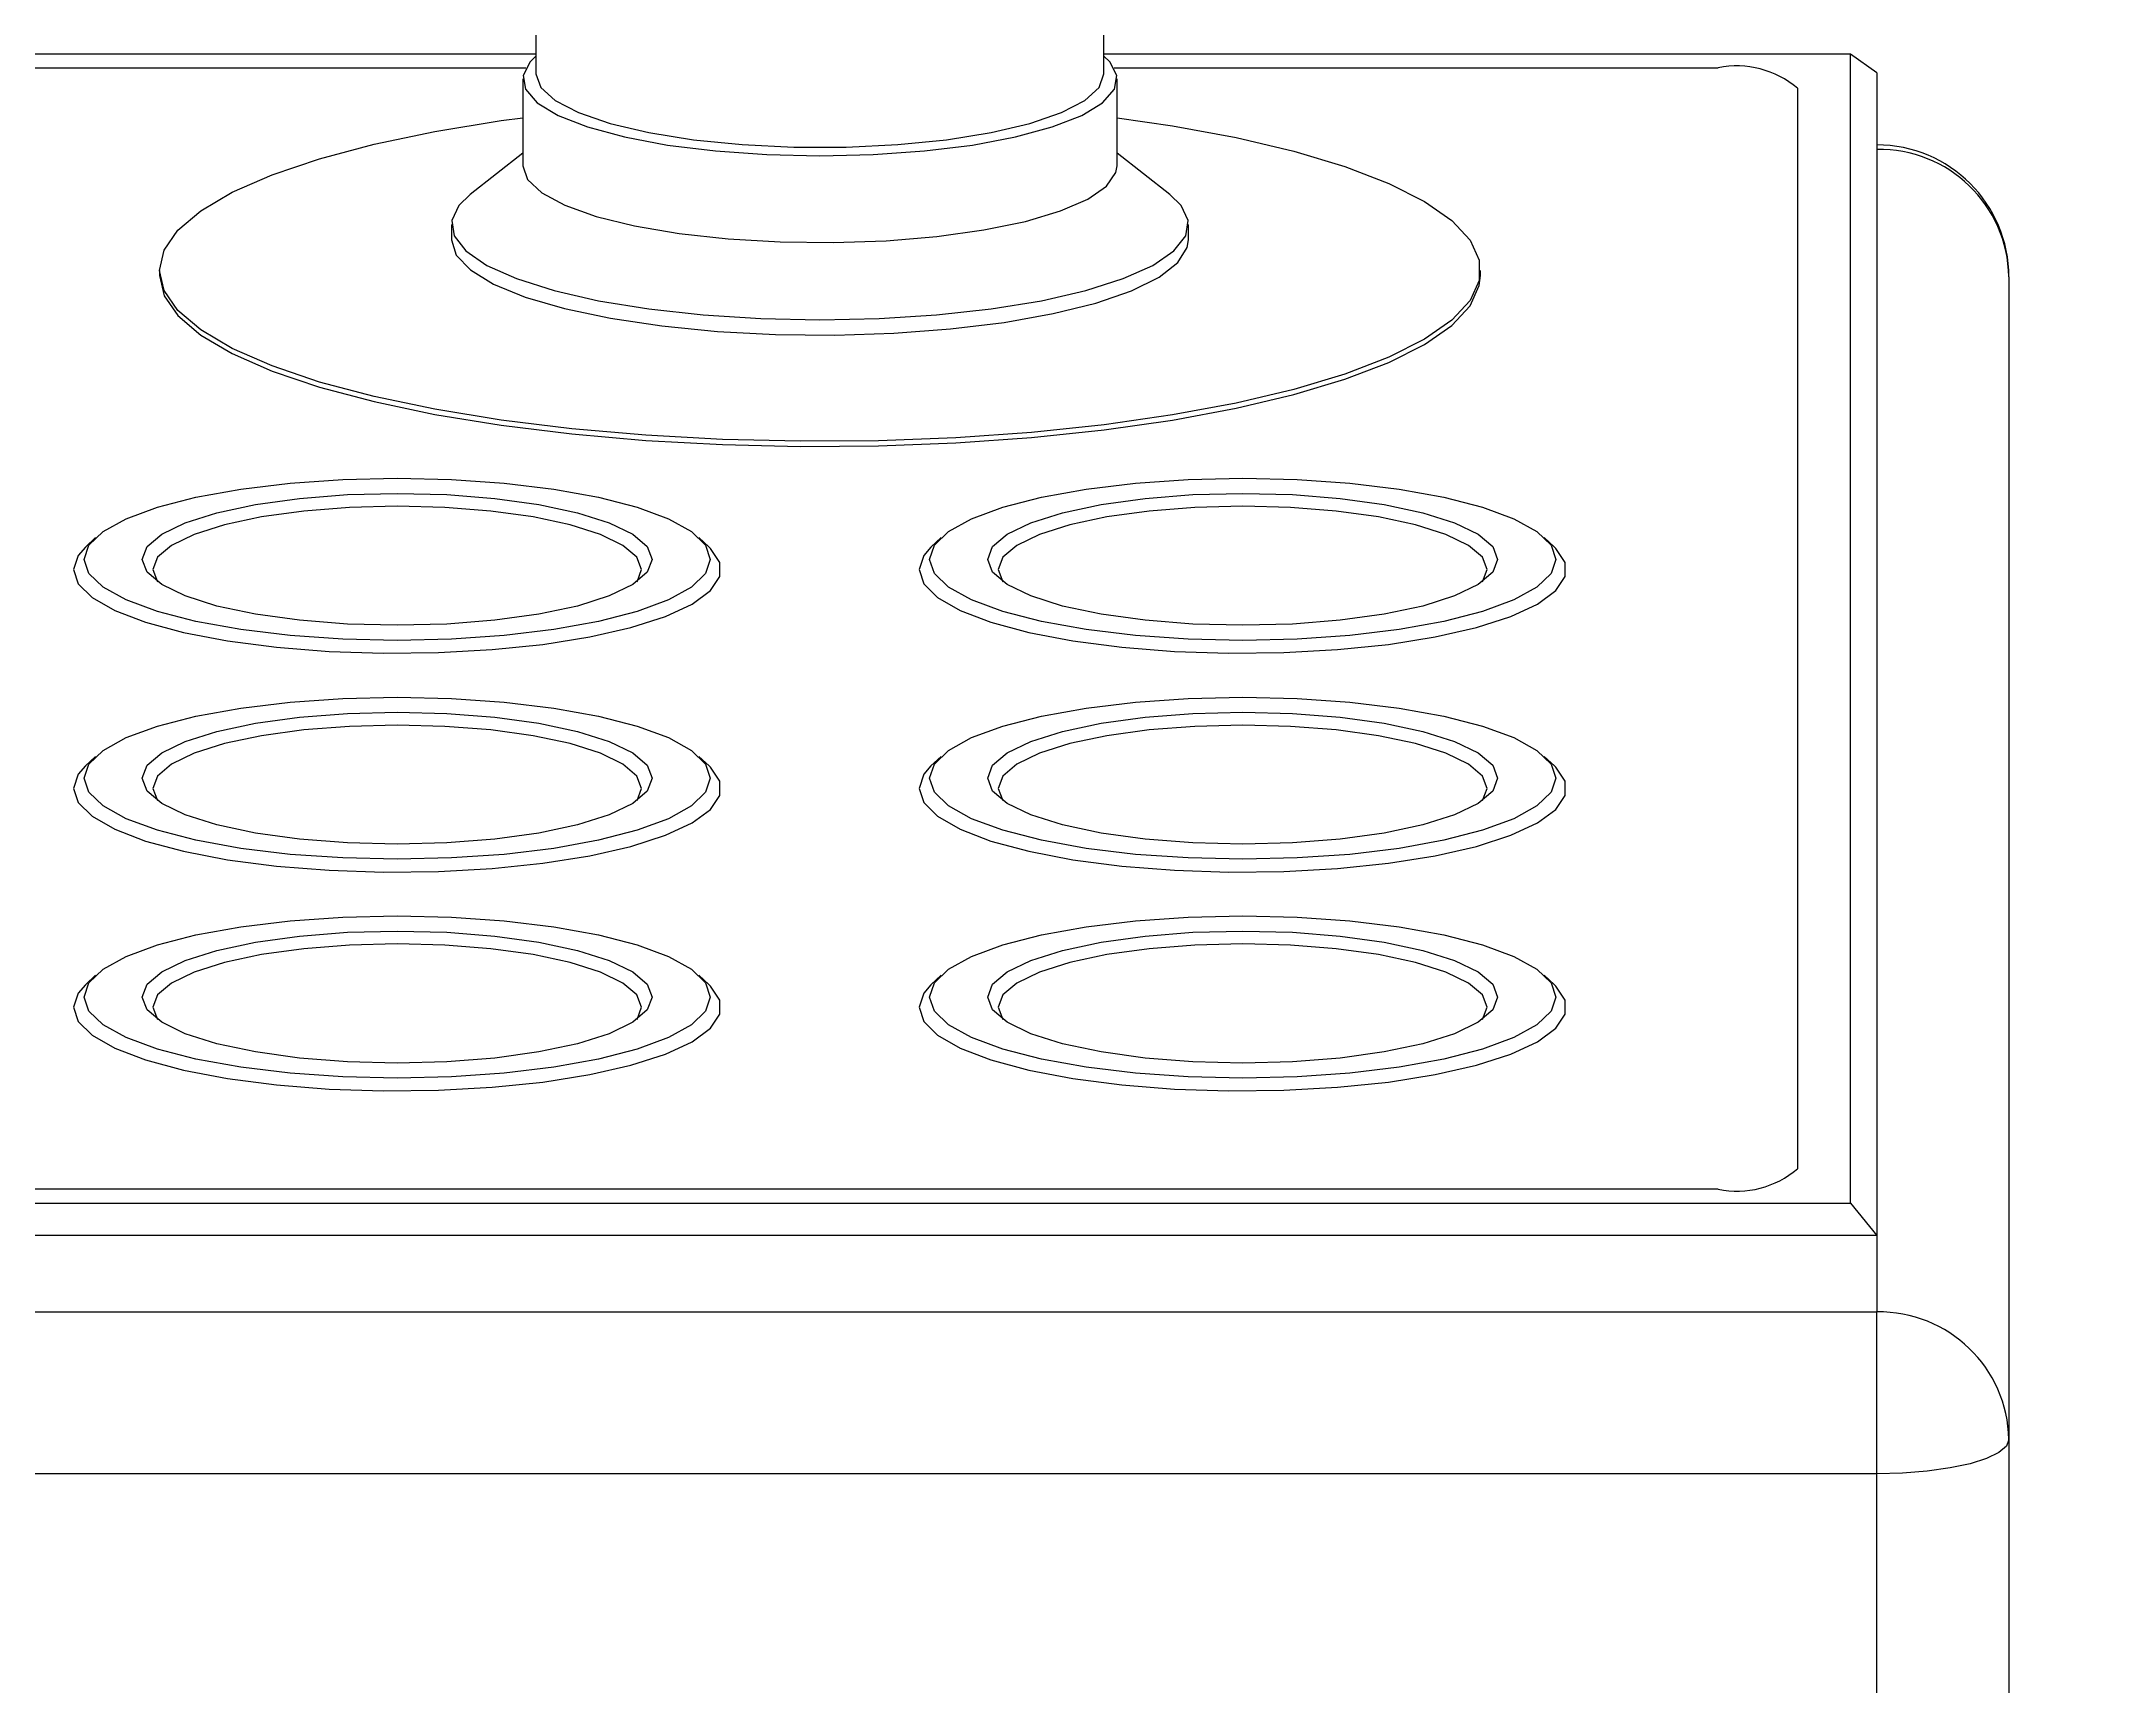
# Model space of a CAD drawing. Header units: inches. Extents: x -955375 to 106222, y -96450 to 64845.
# Drawn here: x 15204 to 15282.5, y 27805.1 to 27867.3 of the extents above; entities that cross this region are included whole.
import ezdxf

# ---------------------------------------------------------------- set-up
doc = ezdxf.new("R2010")
doc.units = ezdxf.units.IN
doc.header["$MEASUREMENT"] = 0
doc.linetypes.add('CONTINUA', pattern=[0])
doc.layers.add('ACHUTECH', color=24, linetype='Continuous', lineweight=18)
doc.layers.add('DIBUJO', color=2, linetype='Continuous')
doc.layers.add('P-EQUIPO NUEVO', color=134, linetype='Continuous')
doc.styles.get("Standard").update_dxf_attribs({"font": 'isocp2.shx'})
doc.dimstyles.new('SUPERPEQUEÑA', dxfattribs={"dimtxt": 0.1, "dimasz": 0.05, "dimexe": 0.1, "dimexo": 0.15, "dimgap": 0.05, "dimtad": 1, "dimzin": 0, "dimdsep": 46, "dimtxsty": 'Standard', "dimblk1": 'CRUZZ', "dimblk2": 'CRUZZ', "dimsah": 1, "dimcen": 0.03, "dimse1": 1, "dimse2": 1, "dimclrd": 109, "dimclre": 4, "dimclrt": 173, "dimadec": 0, "dimazin": 0, "dimtfac": 1, "dimtix": 1, "dimtmove": 1, "dimatfit": 3, "dimldrblk": 'CRUZZ', "dimfxl": 1, "dimtolj": 1, "dimtzin": 0, "dimlwd": -1, "dimarcsym": 0})

# ---------------------------------------------------------------- blocks, each defined once
blk = doc.blocks.new('CRUZ')
at = {"layer": 'DIBUJO', "color": 7, "lineweight": -3}
for p, q in [((-0.22, 0), (0.22, 0)), ((0, 0.22), (0, -0.22))]:
    blk.add_line(p, q, dxfattribs=at)
at = {"layer": 'DIBUJO', "color": 7, "lineweight": -3, "const_width": 0.05}
blk.add_lwpolyline([(-0.03, 0, 1), (0.03, 0, 1)], format="xyb", close=True, dxfattribs=at)
blk = doc.blocks.new('CRUZZ')
at = {"layer": 'DIBUJO', "color": 3, "xscale": 10, "yscale": 10, "zscale": 10}
blk.add_blockref('CRUZ', (0, 0), dxfattribs=at)
blk = doc.blocks.new('*D185')
at = {"layer": 'ACHUTECH', "color": 7, "ltscale": 500, "transparency": 16777216}
blk.add_line((5118.653, 54499.153), (5118.653, 25409.933), dxfattribs=at)
at = {"layer": 'Defpoints', "color": 0, "linetype": 'CONTINUA', "ltscale": 500, "transparency": 16777216}
for p in [(26169.229, 54499.203), (5118.653, 25409.883), (6592.24, 25409.883)]:
    blk.add_point(p, dxfattribs=at)
at = {"layer": 'ACHUTECH', "color": 7, "linetype": 'CONTINUA', "ltscale": 500, "transparency": 16777216, "xscale": 0.05, "yscale": 0.05, "zscale": 0.05}
for p, rotation in [((5118.653, 54499.203), 90), ((5118.653, 25409.883), 270)]:
    blk.add_blockref('CRUZZ', p, dxfattribs=dict(at, rotation=rotation))
at = {"layer": 'ACHUTECH', "color": 7, "linetype": 'CONTINUA', "lineweight": 13, "ltscale": 500, "transparency": 16777216, "insert": (5118.558, 39954.543), "char_height": 0.15, "attachment_point": 5, "rotation": 90}
blk.add_mtext('\\A1;29089.32', dxfattribs=at)
blk = doc.blocks.new('*D201')
at = {"layer": 'ACHUTECH', "color": 7, "ltscale": 500, "transparency": 16777216}
blk.add_line((4340.116, 59153.035), (4340.116, 15437.328), dxfattribs=at)
at = {"layer": 'Defpoints', "color": 0, "linetype": 'CONTINUA', "ltscale": 500, "transparency": 16777216}
for p in [(21639.15, 59153.085), (4340.116, 15437.278), (6285.39, 15437.278)]:
    blk.add_point(p, dxfattribs=at)
at = {"layer": 'ACHUTECH', "color": 7, "linetype": 'CONTINUA', "ltscale": 500, "transparency": 16777216, "xscale": 0.05, "yscale": 0.05, "zscale": 0.05}
for p, rotation in [((4340.116, 59153.085), 90), ((4340.116, 15437.278), 270)]:
    blk.add_blockref('CRUZZ', p, dxfattribs=dict(at, rotation=rotation))
at = {"layer": 'ACHUTECH', "color": 7, "linetype": 'CONTINUA', "lineweight": 13, "ltscale": 500, "transparency": 16777216, "insert": (4340.021, 37295.181), "char_height": 0.15, "attachment_point": 5, "rotation": 90}
blk.add_mtext('\\A1;43715.81', dxfattribs=at)
blk = doc.blocks.new('termoformadora 2')
for p, q in [((134001.569, -9740.016), (134001.569, -9785.414)), ((133996.569, -9786.708), (133996.569, -9741.31)), ((133996.95, -9786.213), (133997.412, -9785.989)), ((133997.412, -9785.989), (133998.034, -9785.793)), ((133998.034, -9785.793), (133998.791, -9785.632)), ((133998.791, -9785.632), (133999.656, -9785.513)), ((133999.656, -9785.513), (134000.594, -9785.439)), ((134000.594, -9785.439), (134001.569, -9785.414)), ((134001.569, -9785.414), (134001.569, -9791.538)), ((134001.569, -9785.414), (134081.569, -9785.414)), ((133996.569, -9786.708), (133996.665, -9786.456)), ((133996.569, -9830.707), (133996.569, -9786.708)), ((133996.665, -9786.456), (133996.95, -9786.213)), ((134001.569, -9794.436), (134001.569, -9791.538)), ((134081.569, -9791.538), (134001.569, -9791.538)), ((134081.569, -9791.538), (134001.569, -9791.538)), ((134002.569, -9795.66), (134001.569, -9794.436)), ((134001.569, -9794.436), (134081.569, -9794.436)), ((134001.569, -9838.435), (134001.569, -9794.436)), ((134080.569, -9795.66), (134002.569, -9795.66)), ((134002.569, -9795.66), (134002.569, -9839.142)), ((134007.569, -9796.178), (134075.569, -9796.178)), ((134004.569, -9837.848), (134004.569, -9796.954)), ((134020.054, -9800.239), (134018.285, -9800.52)), ((134021.982, -9800.038), (134020.054, -9800.239)), ((134024.013, -9799.925), (134021.982, -9800.038)), ((134026.089, -9799.902), (134024.013, -9799.925)), ((134028.15, -9799.97), (134026.089, -9799.902)), ((134030.137, -9800.128), (134028.15, -9799.97)), ((134031.992, -9800.37), (134030.137, -9800.128)), ((134052.054, -9800.239), (134050.285, -9800.52)), ((134053.982, -9800.038), (134052.054, -9800.239)), ((134056.013, -9799.925), (134053.982, -9800.038)), ((134058.089, -9799.902), (134056.013, -9799.925)), ((134060.15, -9799.97), (134058.089, -9799.902)), ((134062.137, -9800.128), (134060.15, -9799.97)), ((134063.992, -9800.37), (134062.137, -9800.128)), ((134016.725, -9800.876), (134015.42, -9801.294)), ((134018.285, -9800.52), (134016.725, -9800.876)), ((134017.952, -9801.106), (134019.644, -9800.8)), ((134019.644, -9800.8), (134021.516, -9800.574)), ((134021.516, -9800.574), (134023.512, -9800.436)), ((134021.876, -9801.148), (134023.687, -9801.006)), ((134023.512, -9800.436), (134025.569, -9800.389)), ((134023.687, -9801.006), (134025.569, -9800.958)), ((134025.569, -9800.389), (134027.627, -9800.436)), ((134025.569, -9800.958), (134027.452, -9801.006)), ((134027.452, -9801.006), (134029.262, -9801.148)), ((134027.627, -9800.436), (134029.622, -9800.574)), ((134029.622, -9800.574), (134031.494, -9800.8)), ((134031.494, -9800.8), (134033.186, -9801.106)), ((134033.662, -9800.69), (134031.992, -9800.37)), ((134035.1, -9801.078), (134033.662, -9800.69)), ((134036.263, -9801.523), (134035.1, -9801.078)), ((134048.725, -9800.876), (134047.42, -9801.294)), ((134050.285, -9800.52), (134048.725, -9800.876)), ((134049.952, -9801.106), (134051.644, -9800.8)), ((134051.644, -9800.8), (134053.516, -9800.574)), ((134053.516, -9800.574), (134055.512, -9800.436)), ((134053.876, -9801.148), (134055.687, -9801.006)), ((134055.512, -9800.436), (134057.569, -9800.389)), ((134055.687, -9801.006), (134057.569, -9800.958)), ((134057.569, -9800.389), (134059.627, -9800.436)), ((134057.569, -9800.958), (134059.452, -9801.006)), ((134059.452, -9801.006), (134061.262, -9801.148)), ((134059.627, -9800.436), (134061.622, -9800.574)), ((134061.622, -9800.574), (134063.494, -9800.8)), ((134063.494, -9800.8), (134065.186, -9801.106)), ((134065.662, -9800.69), (134063.992, -9800.37)), ((134067.1, -9801.078), (134065.662, -9800.69)), ((134068.263, -9801.523), (134067.1, -9801.078)), ((134014.407, -9801.764), (134013.715, -9802.271)), ((134015.42, -9801.294), (134014.407, -9801.764)), ((134015.307, -9801.922), (134016.492, -9801.484)), ((134016.492, -9801.484), (134017.952, -9801.106)), ((134017.546, -9802.068), (134018.746, -9801.69)), ((134018.746, -9801.69), (134020.208, -9801.379)), ((134020.208, -9801.379), (134021.876, -9801.148)), ((134029.262, -9801.148), (134030.93, -9801.379)), ((134030.93, -9801.379), (134032.393, -9801.69)), ((134032.393, -9801.69), (134033.593, -9802.068)), ((134033.186, -9801.106), (134034.647, -9801.484)), ((134034.647, -9801.484), (134035.831, -9801.922)), ((134037.119, -9802.013), (134036.263, -9801.523)), ((134046.407, -9801.764), (134045.715, -9802.271)), ((134047.42, -9801.294), (134046.407, -9801.764)), ((134047.307, -9801.922), (134048.492, -9801.484)), ((134048.492, -9801.484), (134049.952, -9801.106)), ((134049.546, -9802.068), (134050.746, -9801.69)), ((134050.746, -9801.69), (134052.208, -9801.379)), ((134052.208, -9801.379), (134053.876, -9801.148)), ((134061.262, -9801.148), (134062.93, -9801.379)), ((134062.93, -9801.379), (134064.393, -9801.69)), ((134064.393, -9801.69), (134065.593, -9802.068)), ((134065.186, -9801.106), (134066.647, -9801.484)), ((134066.647, -9801.484), (134067.831, -9801.922)), ((134069.119, -9802.013), (134068.263, -9801.523)), ((134013.715, -9802.271), (134013.364, -9802.801)), ((134013.899, -9802.923), (134014.434, -9802.407)), ((134014.434, -9802.407), (134015.307, -9801.922)), ((134016.105, -9802.969), (134016.654, -9802.5)), ((134016.493, -9802.607), (134016.319, -9803.07)), ((134016.654, -9802.5), (134017.546, -9802.068)), ((134033.593, -9802.068), (134034.484, -9802.5)), ((134034.484, -9802.5), (134035.034, -9802.969)), ((134034.819, -9803.07), (134034.645, -9802.607)), ((134035.831, -9801.922), (134036.704, -9802.407)), ((134036.704, -9802.407), (134037.239, -9802.923)), ((134037.643, -9802.534), (134037.119, -9802.013)), ((134037.819, -9803.07), (134037.643, -9802.534)), ((134045.715, -9802.271), (134045.364, -9802.801)), ((134045.899, -9802.923), (134046.434, -9802.407)), ((134046.434, -9802.407), (134047.307, -9801.922)), ((134048.105, -9802.969), (134048.654, -9802.5)), ((134048.493, -9802.607), (134048.319, -9803.07)), ((134048.654, -9802.5), (134049.546, -9802.068)), ((134065.593, -9802.068), (134066.484, -9802.5)), ((134066.484, -9802.5), (134067.034, -9802.969)), ((134066.819, -9803.07), (134066.645, -9802.607)), ((134067.831, -9801.922), (134068.704, -9802.407)), ((134068.704, -9802.407), (134069.239, -9802.923)), ((134069.643, -9802.534), (134069.119, -9802.013)), ((134069.819, -9803.07), (134069.643, -9802.534)), ((134013.364, -9802.801), (134013.364, -9803.338)), ((134013.364, -9803.338), (134013.715, -9803.868)), ((134013.719, -9803.456), (134013.899, -9802.923)), ((134015.92, -9803.456), (134016.105, -9802.969)), ((134016.319, -9803.07), (134016.497, -9803.537)), ((134034.641, -9803.537), (134034.819, -9803.07)), ((134035.034, -9802.969), (134035.219, -9803.456)), ((134037.239, -9802.923), (134037.419, -9803.456)), ((134037.643, -9803.605), (134037.819, -9803.07)), ((134045.364, -9802.801), (134045.364, -9803.338)), ((134045.364, -9803.338), (134045.715, -9803.868)), ((134045.719, -9803.456), (134045.899, -9802.923)), ((134047.919, -9803.456), (134048.105, -9802.969)), ((134048.319, -9803.07), (134048.497, -9803.537)), ((134066.641, -9803.537), (134066.819, -9803.07)), ((134067.034, -9802.969), (134067.219, -9803.456)), ((134069.239, -9802.923), (134069.419, -9803.456)), ((134069.643, -9803.605), (134069.819, -9803.07)), ((134013.715, -9803.868), (134013.767, -9803.919)), ((134013.899, -9803.988), (134013.719, -9803.456)), ((134013.767, -9803.919), (134014.153, -9804.278)), ((134014.434, -9804.505), (134013.899, -9803.988)), ((134016.105, -9803.943), (134015.92, -9803.456)), ((134016.654, -9804.412), (134016.105, -9803.943)), ((134016.497, -9803.537), (134017.024, -9803.986)), ((134017.024, -9803.986), (134017.878, -9804.4)), ((134033.26, -9804.4), (134034.115, -9803.986)), ((134034.115, -9803.986), (134034.641, -9803.537)), ((134035.034, -9803.943), (134034.484, -9804.412)), ((134035.219, -9803.456), (134035.034, -9803.943)), ((134037.239, -9803.988), (134036.704, -9804.505)), ((134036.986, -9804.278), (134037.371, -9803.919)), ((134037.419, -9803.456), (134037.239, -9803.988)), ((134037.371, -9803.919), (134037.643, -9803.605)), ((134045.715, -9803.868), (134045.767, -9803.919)), ((134045.899, -9803.988), (134045.719, -9803.456)), ((134045.767, -9803.919), (134046.153, -9804.278)), ((134046.434, -9804.505), (134045.899, -9803.988)), ((134048.105, -9803.943), (134047.919, -9803.456)), ((134048.654, -9804.412), (134048.105, -9803.943)), ((134048.497, -9803.537), (134049.024, -9803.986)), ((134049.024, -9803.986), (134049.878, -9804.4)), ((134065.26, -9804.4), (134066.115, -9803.986)), ((134066.115, -9803.986), (134066.641, -9803.537)), ((134067.034, -9803.943), (134066.484, -9804.412)), ((134067.219, -9803.456), (134067.034, -9803.943)), ((134069.239, -9803.988), (134068.704, -9804.505)), ((134068.986, -9804.278), (134069.371, -9803.919)), ((134069.419, -9803.456), (134069.239, -9803.988)), ((134069.371, -9803.919), (134069.643, -9803.605)), ((134015.307, -9804.989), (134014.434, -9804.505)), ((134016.492, -9805.427), (134015.307, -9804.989)), ((134017.546, -9804.843), (134016.654, -9804.412)), ((134018.746, -9805.222), (134017.546, -9804.843)), ((134017.878, -9804.4), (134019.029, -9804.762)), ((134019.029, -9804.762), (134020.43, -9805.06)), ((134030.708, -9805.06), (134032.11, -9804.762)), ((134032.11, -9804.762), (134033.26, -9804.4)), ((134033.593, -9804.843), (134032.393, -9805.222)), ((134034.484, -9804.412), (134033.593, -9804.843)), ((134035.831, -9804.989), (134034.647, -9805.427)), ((134036.704, -9804.505), (134035.831, -9804.989)), ((134047.307, -9804.989), (134046.434, -9804.505)), ((134048.492, -9805.427), (134047.307, -9804.989)), ((134049.546, -9804.843), (134048.654, -9804.412)), ((134050.746, -9805.222), (134049.546, -9804.843)), ((134049.878, -9804.4), (134051.029, -9804.762)), ((134051.029, -9804.762), (134052.43, -9805.06)), ((134062.708, -9805.06), (134064.11, -9804.762)), ((134064.11, -9804.762), (134065.26, -9804.4)), ((134065.593, -9804.843), (134064.393, -9805.222)), ((134066.484, -9804.412), (134065.593, -9804.843)), ((134067.831, -9804.989), (134066.647, -9805.427)), ((134068.704, -9804.505), (134067.831, -9804.989)), ((134017.952, -9805.805), (134016.492, -9805.427)), ((134020.208, -9805.533), (134018.746, -9805.222)), ((134021.876, -9805.763), (134020.208, -9805.533)), ((134020.43, -9805.06), (134022.029, -9805.281)), ((134023.687, -9805.905), (134021.876, -9805.763)), ((134022.029, -9805.281), (134023.765, -9805.418)), ((134023.765, -9805.418), (134025.569, -9805.464)), ((134025.569, -9805.464), (134027.374, -9805.418)), ((134027.374, -9805.418), (134029.109, -9805.281)), ((134029.262, -9805.763), (134027.452, -9805.905)), ((134029.109, -9805.281), (134030.708, -9805.06)), ((134030.93, -9805.533), (134029.262, -9805.763)), ((134032.393, -9805.222), (134030.93, -9805.533)), ((134034.647, -9805.427), (134033.186, -9805.805)), ((134049.952, -9805.805), (134048.492, -9805.427)), ((134052.208, -9805.533), (134050.746, -9805.222)), ((134053.876, -9805.763), (134052.208, -9805.533)), ((134052.43, -9805.06), (134054.029, -9805.281)), ((134055.687, -9805.905), (134053.876, -9805.763)), ((134054.029, -9805.281), (134055.765, -9805.418)), ((134055.765, -9805.418), (134057.569, -9805.464)), ((134057.569, -9805.464), (134059.374, -9805.418)), ((134059.374, -9805.418), (134061.109, -9805.281)), ((134061.262, -9805.763), (134059.452, -9805.905)), ((134061.109, -9805.281), (134062.708, -9805.06)), ((134062.93, -9805.533), (134061.262, -9805.763)), ((134064.393, -9805.222), (134062.93, -9805.533)), ((134066.647, -9805.427), (134065.186, -9805.805)), ((134019.644, -9806.112), (134017.952, -9805.805)), ((134021.516, -9806.338), (134019.644, -9806.112)), ((134023.512, -9806.476), (134021.516, -9806.338)), ((134025.569, -9806.523), (134023.512, -9806.476)), ((134025.569, -9805.953), (134023.687, -9805.905)), ((134027.452, -9805.905), (134025.569, -9805.953)), ((134027.627, -9806.476), (134025.569, -9806.523)), ((134029.622, -9806.338), (134027.627, -9806.476)), ((134031.494, -9806.112), (134029.622, -9806.338)), ((134033.186, -9805.805), (134031.494, -9806.112)), ((134051.644, -9806.112), (134049.952, -9805.805)), ((134053.516, -9806.338), (134051.644, -9806.112)), ((134055.512, -9806.476), (134053.516, -9806.338)), ((134057.569, -9806.523), (134055.512, -9806.476)), ((134057.569, -9805.953), (134055.687, -9805.905)), ((134059.452, -9805.905), (134057.569, -9805.953)), ((134059.627, -9806.476), (134057.569, -9806.523)), ((134061.622, -9806.338), (134059.627, -9806.476)), ((134063.494, -9806.112), (134061.622, -9806.338)), ((134065.186, -9805.805), (134063.494, -9806.112)), ((134018.285, -9808.803), (134016.725, -9809.158)), ((134020.054, -9808.521), (134018.285, -9808.803)), ((134019.644, -9809.082), (134021.516, -9808.856)), ((134021.982, -9808.32), (134020.054, -9808.521)), ((134021.516, -9808.856), (134023.512, -9808.718)), ((134024.013, -9808.207), (134021.982, -9808.32)), ((134023.512, -9808.718), (134025.569, -9808.671)), ((134026.089, -9808.184), (134024.013, -9808.207)), ((134025.569, -9808.671), (134027.627, -9808.718)), ((134028.15, -9808.252), (134026.089, -9808.184)), ((134027.627, -9808.718), (134029.622, -9808.856)), ((134030.137, -9808.41), (134028.15, -9808.252)), ((134029.622, -9808.856), (134031.494, -9809.082)), ((134031.992, -9808.652), (134030.137, -9808.41)), ((134033.662, -9808.972), (134031.992, -9808.652)), ((134050.285, -9808.803), (134048.725, -9809.158)), ((134052.054, -9808.521), (134050.285, -9808.803)), ((134051.644, -9809.082), (134053.516, -9808.856)), ((134053.982, -9808.32), (134052.054, -9808.521)), ((134053.516, -9808.856), (134055.512, -9808.718)), ((134056.013, -9808.207), (134053.982, -9808.32)), ((134055.512, -9808.718), (134057.569, -9808.671)), ((134058.089, -9808.184), (134056.013, -9808.207)), ((134057.569, -9808.671), (134059.627, -9808.718)), ((134060.15, -9808.252), (134058.089, -9808.184)), ((134059.627, -9808.718), (134061.622, -9808.856)), ((134062.137, -9808.41), (134060.15, -9808.252)), ((134061.622, -9808.856), (134063.494, -9809.082)), ((134063.992, -9808.652), (134062.137, -9808.41)), ((134065.662, -9808.972), (134063.992, -9808.652)), ((134015.42, -9809.576), (134014.407, -9810.046)), ((134016.725, -9809.158), (134015.42, -9809.576)), ((134016.492, -9809.767), (134017.952, -9809.389)), ((134017.952, -9809.389), (134019.644, -9809.082)), ((134018.746, -9809.972), (134020.208, -9809.661)), ((134020.208, -9809.661), (134021.876, -9809.431)), ((134021.876, -9809.431), (134023.687, -9809.289)), ((134023.687, -9809.289), (134025.569, -9809.241)), ((134025.569, -9809.241), (134027.452, -9809.289)), ((134027.452, -9809.289), (134029.262, -9809.431)), ((134029.262, -9809.431), (134030.93, -9809.661)), ((134030.93, -9809.661), (134032.393, -9809.972)), ((134031.494, -9809.082), (134033.186, -9809.389)), ((134033.186, -9809.389), (134034.647, -9809.767)), ((134035.1, -9809.36), (134033.662, -9808.972)), ((134036.263, -9809.806), (134035.1, -9809.36)), ((134047.42, -9809.576), (134046.407, -9810.046)), ((134048.725, -9809.158), (134047.42, -9809.576)), ((134048.492, -9809.767), (134049.952, -9809.389)), ((134049.952, -9809.389), (134051.644, -9809.082)), ((134050.746, -9809.972), (134052.208, -9809.661)), ((134052.208, -9809.661), (134053.876, -9809.431)), ((134053.876, -9809.431), (134055.687, -9809.289)), ((134055.687, -9809.289), (134057.569, -9809.241)), ((134057.569, -9809.241), (134059.452, -9809.289)), ((134059.452, -9809.289), (134061.262, -9809.431)), ((134061.262, -9809.431), (134062.93, -9809.661)), ((134062.93, -9809.661), (134064.393, -9809.972)), ((134063.494, -9809.082), (134065.186, -9809.389)), ((134065.186, -9809.389), (134066.647, -9809.767)), ((134067.1, -9809.36), (134065.662, -9808.972)), ((134068.263, -9809.806), (134067.1, -9809.36)), ((134014.407, -9810.046), (134013.715, -9810.553)), ((134014.434, -9810.689), (134015.307, -9810.205)), ((134015.307, -9810.205), (134016.492, -9809.767)), ((134016.654, -9810.782), (134017.546, -9810.351)), ((134017.546, -9810.351), (134018.746, -9809.972)), ((134032.393, -9809.972), (134033.593, -9810.351)), ((134033.593, -9810.351), (134034.484, -9810.782)), ((134034.647, -9809.767), (134035.831, -9810.205)), ((134035.831, -9810.205), (134036.704, -9810.689)), ((134037.119, -9810.296), (134036.263, -9809.806)), ((134037.643, -9810.816), (134037.119, -9810.296)), ((134046.407, -9810.046), (134045.715, -9810.553)), ((134046.434, -9810.689), (134047.307, -9810.205)), ((134047.307, -9810.205), (134048.492, -9809.767)), ((134048.654, -9810.782), (134049.546, -9810.351)), ((134049.546, -9810.351), (134050.746, -9809.972)), ((134064.393, -9809.972), (134065.593, -9810.351)), ((134065.593, -9810.351), (134066.484, -9810.782)), ((134066.647, -9809.767), (134067.831, -9810.205)), ((134067.831, -9810.205), (134068.704, -9810.689)), ((134069.119, -9810.296), (134068.263, -9809.806)), ((134069.643, -9810.816), (134069.119, -9810.296)), ((134013.715, -9810.553), (134013.364, -9811.083)), ((134013.364, -9811.083), (134013.364, -9811.621)), ((134013.719, -9811.738), (134013.899, -9811.206)), ((134013.899, -9811.206), (134014.434, -9810.689)), ((134015.92, -9811.738), (134016.105, -9811.251)), ((134016.105, -9811.251), (134016.654, -9810.782)), ((134016.493, -9810.89), (134016.319, -9811.352)), ((134034.484, -9810.782), (134035.034, -9811.251)), ((134034.819, -9811.352), (134034.645, -9810.89)), ((134035.034, -9811.251), (134035.219, -9811.738)), ((134036.704, -9810.689), (134037.239, -9811.206)), ((134037.239, -9811.206), (134037.419, -9811.738)), ((134037.819, -9811.352), (134037.643, -9810.816)), ((134045.715, -9810.553), (134045.364, -9811.083)), ((134045.364, -9811.083), (134045.364, -9811.621)), ((134045.719, -9811.738), (134045.899, -9811.206)), ((134045.899, -9811.206), (134046.434, -9810.689)), ((134047.919, -9811.738), (134048.105, -9811.251)), ((134048.105, -9811.251), (134048.654, -9810.782)), ((134048.493, -9810.89), (134048.319, -9811.352)), ((134066.484, -9810.782), (134067.034, -9811.251)), ((134066.819, -9811.352), (134066.645, -9810.89)), ((134067.034, -9811.251), (134067.219, -9811.738)), ((134068.704, -9810.689), (134069.239, -9811.206)), ((134069.239, -9811.206), (134069.419, -9811.738)), ((134069.819, -9811.352), (134069.643, -9810.816)), ((134013.364, -9811.621), (134013.715, -9812.151)), ((134013.899, -9812.271), (134013.719, -9811.738)), ((134016.105, -9812.225), (134015.92, -9811.738)), ((134016.319, -9811.352), (134016.497, -9811.819)), ((134016.497, -9811.819), (134017.024, -9812.268)), ((134034.115, -9812.268), (134034.641, -9811.819)), ((134034.641, -9811.819), (134034.819, -9811.352)), ((134035.219, -9811.738), (134035.034, -9812.225)), ((134037.419, -9811.738), (134037.239, -9812.271)), ((134037.371, -9812.201), (134037.643, -9811.888)), ((134037.643, -9811.888), (134037.819, -9811.352)), ((134045.364, -9811.621), (134045.715, -9812.151)), ((134045.899, -9812.271), (134045.719, -9811.738)), ((134048.105, -9812.225), (134047.919, -9811.738)), ((134048.319, -9811.352), (134048.497, -9811.819)), ((134048.497, -9811.819), (134049.024, -9812.268)), ((134066.115, -9812.268), (134066.641, -9811.819)), ((134066.641, -9811.819), (134066.819, -9811.352)), ((134067.219, -9811.738), (134067.034, -9812.225)), ((134069.419, -9811.738), (134069.239, -9812.271)), ((134069.371, -9812.201), (134069.643, -9811.888)), ((134069.643, -9811.888), (134069.819, -9811.352)), ((134013.715, -9812.151), (134013.767, -9812.201)), ((134013.767, -9812.201), (134014.153, -9812.56)), ((134014.434, -9812.787), (134013.899, -9812.271)), ((134015.307, -9813.272), (134014.434, -9812.787)), ((134016.654, -9812.694), (134016.105, -9812.225)), ((134017.546, -9813.126), (134016.654, -9812.694)), ((134017.024, -9812.268), (134017.878, -9812.682)), ((134017.878, -9812.682), (134019.029, -9813.045)), ((134032.11, -9813.045), (134033.26, -9812.682)), ((134033.26, -9812.682), (134034.115, -9812.268)), ((134034.484, -9812.694), (134033.593, -9813.126)), ((134035.034, -9812.225), (134034.484, -9812.694)), ((134036.704, -9812.787), (134035.831, -9813.272)), ((134037.239, -9812.271), (134036.704, -9812.787)), ((134036.986, -9812.56), (134037.371, -9812.201)), ((134045.715, -9812.151), (134045.767, -9812.201)), ((134045.767, -9812.201), (134046.153, -9812.56)), ((134046.434, -9812.787), (134045.899, -9812.271)), ((134047.307, -9813.272), (134046.434, -9812.787)), ((134048.654, -9812.694), (134048.105, -9812.225)), ((134049.546, -9813.126), (134048.654, -9812.694)), ((134049.024, -9812.268), (134049.878, -9812.682)), ((134049.878, -9812.682), (134051.029, -9813.045)), ((134064.11, -9813.045), (134065.26, -9812.682)), ((134065.26, -9812.682), (134066.115, -9812.268)), ((134066.484, -9812.694), (134065.593, -9813.126)), ((134067.034, -9812.225), (134066.484, -9812.694)), ((134068.704, -9812.787), (134067.831, -9813.272)), ((134069.239, -9812.271), (134068.704, -9812.787)), ((134068.986, -9812.56), (134069.371, -9812.201)), ((134016.492, -9813.71), (134015.307, -9813.272)), ((134018.746, -9813.504), (134017.546, -9813.126)), ((134020.208, -9813.815), (134018.746, -9813.504)), ((134019.029, -9813.045), (134020.43, -9813.342)), ((134020.43, -9813.342), (134022.029, -9813.564)), ((134022.029, -9813.564), (134023.765, -9813.7)), ((134027.374, -9813.7), (134029.109, -9813.564)), ((134029.109, -9813.564), (134030.708, -9813.342)), ((134030.708, -9813.342), (134032.11, -9813.045)), ((134032.393, -9813.504), (134030.93, -9813.815)), ((134033.593, -9813.126), (134032.393, -9813.504)), ((134035.831, -9813.272), (134034.647, -9813.71)), ((134048.492, -9813.71), (134047.307, -9813.272)), ((134050.746, -9813.504), (134049.546, -9813.126)), ((134052.208, -9813.815), (134050.746, -9813.504)), ((134051.029, -9813.045), (134052.43, -9813.342)), ((134052.43, -9813.342), (134054.029, -9813.564)), ((134054.029, -9813.564), (134055.765, -9813.7)), ((134059.374, -9813.7), (134061.109, -9813.564)), ((134061.109, -9813.564), (134062.708, -9813.342)), ((134062.708, -9813.342), (134064.11, -9813.045)), ((134064.393, -9813.504), (134062.93, -9813.815)), ((134065.593, -9813.126), (134064.393, -9813.504)), ((134067.831, -9813.272), (134066.647, -9813.71)), ((134017.952, -9814.088), (134016.492, -9813.71)), ((134019.644, -9814.394), (134017.952, -9814.088)), ((134021.516, -9814.62), (134019.644, -9814.394)), ((134021.876, -9814.046), (134020.208, -9813.815)), ((134023.687, -9814.188), (134021.876, -9814.046)), ((134025.569, -9814.236), (134023.687, -9814.188)), ((134023.765, -9813.7), (134025.569, -9813.746)), ((134025.569, -9813.746), (134027.374, -9813.7)), ((134027.452, -9814.188), (134025.569, -9814.236)), ((134029.262, -9814.046), (134027.452, -9814.188)), ((134030.93, -9813.815), (134029.262, -9814.046)), ((134031.494, -9814.394), (134029.622, -9814.62)), ((134033.186, -9814.088), (134031.494, -9814.394)), ((134034.647, -9813.71), (134033.186, -9814.088)), ((134049.952, -9814.088), (134048.492, -9813.71)), ((134051.644, -9814.394), (134049.952, -9814.088)), ((134053.516, -9814.62), (134051.644, -9814.394)), ((134053.876, -9814.046), (134052.208, -9813.815)), ((134055.687, -9814.188), (134053.876, -9814.046)), ((134057.569, -9814.236), (134055.687, -9814.188)), ((134055.765, -9813.7), (134057.569, -9813.746)), ((134057.569, -9813.746), (134059.374, -9813.7)), ((134059.452, -9814.188), (134057.569, -9814.236)), ((134061.262, -9814.046), (134059.452, -9814.188)), ((134062.93, -9813.815), (134061.262, -9814.046)), ((134063.494, -9814.394), (134061.622, -9814.62)), ((134065.186, -9814.088), (134063.494, -9814.394)), ((134066.647, -9813.71), (134065.186, -9814.088)), ((134023.512, -9814.758), (134021.516, -9814.62)), ((134025.569, -9814.805), (134023.512, -9814.758)), ((134027.627, -9814.758), (134025.569, -9814.805)), ((134029.622, -9814.62), (134027.627, -9814.758)), ((134055.512, -9814.758), (134053.516, -9814.62)), ((134057.569, -9814.805), (134055.512, -9814.758)), ((134059.627, -9814.758), (134057.569, -9814.805)), ((134061.622, -9814.62), (134059.627, -9814.758)), ((134021.982, -9816.602), (134020.054, -9816.803)), ((134024.013, -9816.489), (134021.982, -9816.602)), ((134026.089, -9816.466), (134024.013, -9816.489)), ((134028.15, -9816.535), (134026.089, -9816.466)), ((134030.137, -9816.692), (134028.15, -9816.535)), ((134031.992, -9816.934), (134030.137, -9816.692)), ((134053.982, -9816.602), (134052.054, -9816.803)), ((134056.013, -9816.489), (134053.982, -9816.602)), ((134058.089, -9816.466), (134056.013, -9816.489)), ((134060.15, -9816.535), (134058.089, -9816.466)), ((134062.137, -9816.692), (134060.15, -9816.535)), ((134063.992, -9816.934), (134062.137, -9816.692)), ((134016.725, -9817.44), (134015.42, -9817.859)), ((134018.285, -9817.085), (134016.725, -9817.44)), ((134017.952, -9817.671), (134019.644, -9817.364)), ((134020.054, -9816.803), (134018.285, -9817.085)), ((134019.644, -9817.364), (134021.516, -9817.138)), ((134021.516, -9817.138), (134023.512, -9817)), ((134023.512, -9817), (134025.569, -9816.953)), ((134023.687, -9817.571), (134025.569, -9817.523)), ((134025.569, -9816.953), (134027.627, -9817)), ((134025.569, -9817.523), (134027.452, -9817.571)), ((134027.627, -9817), (134029.622, -9817.138)), ((134029.622, -9817.138), (134031.494, -9817.364)), ((134031.494, -9817.364), (134033.186, -9817.671)), ((134033.662, -9817.254), (134031.992, -9816.934)), ((134035.1, -9817.642), (134033.662, -9817.254)), ((134048.725, -9817.44), (134047.42, -9817.859)), ((134050.285, -9817.085), (134048.725, -9817.44)), ((134049.952, -9817.671), (134051.644, -9817.364)), ((134052.054, -9816.803), (134050.285, -9817.085)), ((134051.644, -9817.364), (134053.516, -9817.138)), ((134053.516, -9817.138), (134055.512, -9817)), ((134055.512, -9817), (134057.569, -9816.953)), ((134055.687, -9817.571), (134057.569, -9817.523)), ((134057.569, -9816.953), (134059.627, -9817)), ((134057.569, -9817.523), (134059.452, -9817.571)), ((134059.627, -9817), (134061.622, -9817.138)), ((134061.622, -9817.138), (134063.494, -9817.364)), ((134063.494, -9817.364), (134065.186, -9817.671)), ((134065.662, -9817.254), (134063.992, -9816.934)), ((134067.1, -9817.642), (134065.662, -9817.254)), ((134014.407, -9818.328), (134013.715, -9818.835)), ((134015.42, -9817.859), (134014.407, -9818.328)), ((134015.307, -9818.487), (134016.492, -9818.049)), ((134016.492, -9818.049), (134017.952, -9817.671)), ((134017.546, -9818.633), (134018.746, -9818.254)), ((134018.746, -9818.254), (134020.208, -9817.944)), ((134020.208, -9817.944), (134021.876, -9817.713)), ((134021.876, -9817.713), (134023.687, -9817.571)), ((134027.452, -9817.571), (134029.262, -9817.713)), ((134029.262, -9817.713), (134030.93, -9817.944)), ((134030.93, -9817.944), (134032.393, -9818.254)), ((134032.393, -9818.254), (134033.593, -9818.633)), ((134033.186, -9817.671), (134034.647, -9818.049)), ((134034.647, -9818.049), (134035.831, -9818.487)), ((134036.263, -9818.088), (134035.1, -9817.642)), ((134037.119, -9818.578), (134036.263, -9818.088)), ((134046.407, -9818.328), (134045.715, -9818.835)), ((134047.42, -9817.859), (134046.407, -9818.328)), ((134047.307, -9818.487), (134048.492, -9818.049)), ((134048.492, -9818.049), (134049.952, -9817.671)), ((134049.546, -9818.633), (134050.746, -9818.254)), ((134050.746, -9818.254), (134052.208, -9817.944)), ((134052.208, -9817.944), (134053.876, -9817.713)), ((134053.876, -9817.713), (134055.687, -9817.571)), ((134059.452, -9817.571), (134061.262, -9817.713)), ((134061.262, -9817.713), (134062.93, -9817.944)), ((134062.93, -9817.944), (134064.393, -9818.254)), ((134064.393, -9818.254), (134065.593, -9818.633)), ((134065.186, -9817.671), (134066.647, -9818.049)), ((134066.647, -9818.049), (134067.831, -9818.487)), ((134068.263, -9818.088), (134067.1, -9817.642)), ((134069.119, -9818.578), (134068.263, -9818.088)), ((134013.715, -9818.835), (134013.364, -9819.365)), ((134013.899, -9819.488), (134014.434, -9818.971)), ((134014.434, -9818.971), (134015.307, -9818.487)), ((134016.105, -9819.533), (134016.654, -9819.065)), ((134016.654, -9819.065), (134017.546, -9818.633)), ((134033.593, -9818.633), (134034.484, -9819.065)), ((134034.484, -9819.065), (134035.034, -9819.533)), ((134035.831, -9818.487), (134036.704, -9818.971)), ((134036.704, -9818.971), (134037.239, -9819.488)), ((134037.643, -9819.098), (134037.119, -9818.578)), ((134037.819, -9819.634), (134037.643, -9819.098)), ((134045.715, -9818.835), (134045.364, -9819.365)), ((134045.899, -9819.488), (134046.434, -9818.971)), ((134046.434, -9818.971), (134047.307, -9818.487)), ((134048.105, -9819.533), (134048.654, -9819.065)), ((134048.654, -9819.065), (134049.546, -9818.633)), ((134065.593, -9818.633), (134066.484, -9819.065)), ((134066.484, -9819.065), (134067.034, -9819.533)), ((134067.831, -9818.487), (134068.704, -9818.971)), ((134068.704, -9818.971), (134069.239, -9819.488)), ((134069.643, -9819.098), (134069.119, -9818.578)), ((134069.819, -9819.634), (134069.643, -9819.098)), ((134013.364, -9819.365), (134013.364, -9819.903)), ((134013.364, -9819.903), (134013.715, -9820.433)), ((134013.719, -9820.02), (134013.899, -9819.488)), ((134015.92, -9820.02), (134016.105, -9819.533)), ((134016.493, -9819.172), (134016.319, -9819.634)), ((134016.319, -9819.634), (134016.497, -9820.101)), ((134034.641, -9820.101), (134034.819, -9819.634)), ((134034.819, -9819.634), (134034.645, -9819.172)), ((134035.034, -9819.533), (134035.219, -9820.02)), ((134037.239, -9819.488), (134037.419, -9820.02)), ((134037.643, -9820.17), (134037.819, -9819.634)), ((134045.364, -9819.365), (134045.364, -9819.903)), ((134045.364, -9819.903), (134045.715, -9820.433)), ((134045.719, -9820.02), (134045.899, -9819.488)), ((134047.919, -9820.02), (134048.105, -9819.533)), ((134048.493, -9819.172), (134048.319, -9819.634)), ((134048.319, -9819.634), (134048.497, -9820.101)), ((134066.641, -9820.101), (134066.819, -9819.634)), ((134066.819, -9819.634), (134066.645, -9819.172)), ((134067.034, -9819.533), (134067.219, -9820.02)), ((134069.239, -9819.488), (134069.419, -9820.02)), ((134069.643, -9820.17), (134069.819, -9819.634)), ((134013.715, -9820.433), (134013.767, -9820.483)), ((134013.899, -9820.553), (134013.719, -9820.02)), ((134013.767, -9820.483), (134014.153, -9820.842)), ((134014.434, -9821.069), (134013.899, -9820.553)), ((134016.105, -9820.508), (134015.92, -9820.02)), ((134016.654, -9820.976), (134016.105, -9820.508)), ((134016.497, -9820.101), (134017.024, -9820.55)), ((134017.024, -9820.55), (134017.878, -9820.964)), ((134033.26, -9820.964), (134034.115, -9820.55)), ((134034.115, -9820.55), (134034.641, -9820.101)), ((134035.034, -9820.508), (134034.484, -9820.976)), ((134035.219, -9820.02), (134035.034, -9820.508)), ((134037.239, -9820.553), (134036.704, -9821.069)), ((134036.986, -9820.842), (134037.371, -9820.483)), ((134037.419, -9820.02), (134037.239, -9820.553)), ((134037.371, -9820.483), (134037.643, -9820.17)), ((134045.715, -9820.433), (134045.767, -9820.483)), ((134045.899, -9820.553), (134045.719, -9820.02)), ((134045.767, -9820.483), (134046.153, -9820.842)), ((134046.434, -9821.069), (134045.899, -9820.553)), ((134048.105, -9820.508), (134047.919, -9820.02)), ((134048.654, -9820.976), (134048.105, -9820.508)), ((134048.497, -9820.101), (134049.024, -9820.55)), ((134049.024, -9820.55), (134049.878, -9820.964)), ((134065.26, -9820.964), (134066.115, -9820.55)), ((134066.115, -9820.55), (134066.641, -9820.101)), ((134067.034, -9820.508), (134066.484, -9820.976)), ((134067.219, -9820.02), (134067.034, -9820.508)), ((134069.239, -9820.553), (134068.704, -9821.069)), ((134068.986, -9820.842), (134069.371, -9820.483)), ((134069.419, -9820.02), (134069.239, -9820.553)), ((134069.371, -9820.483), (134069.643, -9820.17)), ((134015.307, -9821.554), (134014.434, -9821.069)), ((134017.546, -9821.408), (134016.654, -9820.976)), ((134018.746, -9821.786), (134017.546, -9821.408)), ((134017.878, -9820.964), (134019.029, -9821.327)), ((134019.029, -9821.327), (134020.43, -9821.625)), ((134030.708, -9821.625), (134032.11, -9821.327)), ((134032.11, -9821.327), (134033.26, -9820.964)), ((134033.593, -9821.408), (134032.393, -9821.786)), ((134034.484, -9820.976), (134033.593, -9821.408)), ((134036.704, -9821.069), (134035.831, -9821.554)), ((134047.307, -9821.554), (134046.434, -9821.069)), ((134049.546, -9821.408), (134048.654, -9820.976)), ((134050.746, -9821.786), (134049.546, -9821.408)), ((134049.878, -9820.964), (134051.029, -9821.327)), ((134051.029, -9821.327), (134052.43, -9821.625)), ((134062.708, -9821.625), (134064.11, -9821.327)), ((134064.11, -9821.327), (134065.26, -9820.964)), ((134065.593, -9821.408), (134064.393, -9821.786)), ((134066.484, -9820.976), (134065.593, -9821.408)), ((134068.704, -9821.069), (134067.831, -9821.554)), ((134016.492, -9821.992), (134015.307, -9821.554)), ((134017.952, -9822.37), (134016.492, -9821.992)), ((134020.208, -9822.097), (134018.746, -9821.786)), ((134021.876, -9822.328), (134020.208, -9822.097)), ((134020.43, -9821.625), (134022.029, -9821.846)), ((134022.029, -9821.846), (134023.765, -9821.982)), ((134023.765, -9821.982), (134025.569, -9822.028)), ((134025.569, -9822.028), (134027.374, -9821.982)), ((134027.374, -9821.982), (134029.109, -9821.846)), ((134029.109, -9821.846), (134030.708, -9821.625)), ((134030.93, -9822.097), (134029.262, -9822.328)), ((134032.393, -9821.786), (134030.93, -9822.097)), ((134034.647, -9821.992), (134033.186, -9822.37)), ((134035.831, -9821.554), (134034.647, -9821.992)), ((134048.492, -9821.992), (134047.307, -9821.554)), ((134049.952, -9822.37), (134048.492, -9821.992)), ((134052.208, -9822.097), (134050.746, -9821.786)), ((134053.876, -9822.328), (134052.208, -9822.097)), ((134052.43, -9821.625), (134054.029, -9821.846)), ((134054.029, -9821.846), (134055.765, -9821.982)), ((134055.765, -9821.982), (134057.569, -9822.028)), ((134057.569, -9822.028), (134059.374, -9821.982)), ((134059.374, -9821.982), (134061.109, -9821.846)), ((134061.109, -9821.846), (134062.708, -9821.625)), ((134062.93, -9822.097), (134061.262, -9822.328)), ((134064.393, -9821.786), (134062.93, -9822.097)), ((134066.647, -9821.992), (134065.186, -9822.37)), ((134067.831, -9821.554), (134066.647, -9821.992)), ((134019.644, -9822.676), (134017.952, -9822.37)), ((134021.516, -9822.902), (134019.644, -9822.676)), ((134023.512, -9823.041), (134021.516, -9822.902)), ((134023.687, -9822.47), (134021.876, -9822.328)), ((134025.569, -9823.087), (134023.512, -9823.041)), ((134025.569, -9822.518), (134023.687, -9822.47)), ((134027.452, -9822.47), (134025.569, -9822.518)), ((134027.627, -9823.041), (134025.569, -9823.087)), ((134029.262, -9822.328), (134027.452, -9822.47)), ((134029.622, -9822.902), (134027.627, -9823.041)), ((134031.494, -9822.676), (134029.622, -9822.902)), ((134033.186, -9822.37), (134031.494, -9822.676)), ((134051.644, -9822.676), (134049.952, -9822.37)), ((134053.516, -9822.902), (134051.644, -9822.676)), ((134055.512, -9823.041), (134053.516, -9822.902)), ((134055.687, -9822.47), (134053.876, -9822.328)), ((134057.569, -9823.087), (134055.512, -9823.041)), ((134057.569, -9822.518), (134055.687, -9822.47)), ((134059.452, -9822.47), (134057.569, -9822.518)), ((134059.627, -9823.041), (134057.569, -9823.087)), ((134061.262, -9822.328), (134059.452, -9822.47)), ((134061.622, -9822.902), (134059.627, -9823.041)), ((134063.494, -9822.676), (134061.622, -9822.902)), ((134065.186, -9822.37), (134063.494, -9822.676)), ((134036.42, -9824.431), (134033.562, -9824.634)), ((134033.562, -9824.827), (134036.42, -9824.625)), ((134039.349, -9824.318), (134036.42, -9824.431)), ((134036.42, -9824.625), (134039.349, -9824.511)), ((134042.31, -9824.296), (134039.349, -9824.318)), ((134039.349, -9824.511), (134042.31, -9824.489)), ((134045.26, -9824.364), (134042.31, -9824.296)), ((134042.31, -9824.489), (134045.26, -9824.557)), ((134048.159, -9824.522), (134045.26, -9824.364)), ((134045.26, -9824.557), (134048.159, -9824.715)), ((134050.965, -9824.767), (134048.159, -9824.522)), ((134028.224, -9825.292), (134025.817, -9825.739)), ((134030.818, -9824.922), (134028.224, -9825.292)), ((134028.224, -9825.485), (134030.818, -9825.115)), ((134033.562, -9824.634), (134030.818, -9824.922)), ((134030.818, -9825.115), (134033.562, -9824.827)), ((134048.159, -9824.715), (134050.965, -9824.96)), ((134053.639, -9825.097), (134050.965, -9824.767)), ((134050.965, -9824.96), (134053.639, -9825.29)), ((134056.144, -9825.506), (134053.639, -9825.097)), ((134053.639, -9825.29), (134056.144, -9825.699)), ((134025.817, -9825.739), (134023.632, -9826.256)), ((134023.632, -9826.449), (134025.817, -9825.932)), ((134025.817, -9825.932), (134028.224, -9825.485)), ((134058.444, -9825.989), (134056.144, -9825.506)), ((134056.144, -9825.699), (134058.444, -9826.182)), ((134060.507, -9826.539), (134058.444, -9825.989)), ((134058.444, -9826.182), (134060.507, -9826.732)), ((134021.698, -9826.837), (134020.043, -9827.473)), ((134023.632, -9826.256), (134021.698, -9826.837)), ((134021.698, -9827.03), (134023.632, -9826.449)), ((134062.304, -9827.148), (134060.507, -9826.539)), ((134060.507, -9826.732), (134062.304, -9827.342)), ((134020.043, -9827.473), (134018.691, -9828.155)), ((134018.691, -9828.348), (134020.043, -9827.666)), ((134020.043, -9827.666), (134021.698, -9827.03)), ((134063.811, -9827.809), (134062.304, -9827.148)), ((134062.304, -9827.342), (134063.811, -9828.002)), ((134018.691, -9828.155), (134017.659, -9828.873)), ((134017.659, -9829.067), (134018.691, -9828.348)), ((134041.008, -9828.508), (134038.779, -9828.578)), ((134043.251, -9828.531), (134041.008, -9828.508)), ((134045.45, -9828.647), (134043.251, -9828.531)), ((134065.005, -9828.51), (134063.811, -9827.809)), ((134063.811, -9828.002), (134065.005, -9828.703)), ((134065.87, -9829.243), (134065.005, -9828.51)), ((134017.659, -9828.873), (134016.963, -9829.619)), ((134016.963, -9829.812), (134017.659, -9829.067)), ((134032.747, -9829.319), (134031.127, -9829.721)), ((134034.594, -9828.989), (134032.747, -9829.319)), ((134036.622, -9828.74), (134034.594, -9828.989)), ((134037.152, -9829.27), (134035.086, -9829.498)), ((134038.779, -9828.578), (134036.622, -9828.74)), ((134039.331, -9829.131), (134037.152, -9829.27)), ((134041.569, -9829.085), (134039.331, -9829.131)), ((134043.807, -9829.131), (134041.569, -9829.085)), ((134045.987, -9829.27), (134043.807, -9829.131)), ((134047.549, -9828.854), (134045.45, -9828.647)), ((134048.052, -9829.498), (134045.987, -9829.27)), ((134049.494, -9829.144), (134047.549, -9828.854)), ((134051.233, -9829.512), (134049.494, -9829.144)), ((134065.005, -9828.703), (134065.87, -9829.437)), ((134066.394, -9829.998), (134065.87, -9829.243)), ((134016.963, -9829.619), (134016.613, -9830.38)), ((134016.613, -9830.573), (134016.963, -9829.812)), ((134031.127, -9829.721), (134029.779, -9830.186)), ((134033.189, -9829.809), (134031.508, -9830.194)), ((134035.086, -9829.498), (134033.189, -9829.809)), ((134049.95, -9829.809), (134048.052, -9829.498)), ((134051.63, -9830.194), (134049.95, -9829.809)), ((134052.721, -9829.946), (134051.233, -9829.512)), ((134053.921, -9830.438), (134052.721, -9829.946)), ((134065.87, -9829.437), (134066.394, -9830.191)), ((134066.569, -9830.763), (134066.394, -9829.998)), ((134016.613, -9830.38), (134016.569, -9830.763)), ((134016.569, -9830.763), (134016.569, -9830.956)), ((134016.613, -9831.34), (134016.613, -9830.573)), ((134028.736, -9830.7), (134028.025, -9831.251)), ((134029.779, -9830.186), (134028.736, -9830.7)), ((134030.089, -9830.644), (134028.966, -9831.147)), ((134031.508, -9830.194), (134030.089, -9830.644)), ((134053.05, -9830.644), (134051.63, -9830.194)), ((134054.172, -9831.147), (134053.05, -9830.644)), ((134054.801, -9830.972), (134053.921, -9830.438)), ((134066.394, -9830.191), (134066.569, -9830.956)), ((134066.569, -9830.956), (134066.569, -9830.763)), ((134016.963, -9832.101), (134016.613, -9831.34)), ((134028.025, -9831.251), (134027.664, -9831.825)), ((134028.17, -9831.69), (134027.721, -9832.26)), ((134028.966, -9831.147), (134028.17, -9831.69)), ((134054.968, -9831.69), (134054.172, -9831.147)), ((134055.339, -9831.536), (134054.801, -9830.972)), ((134055.418, -9832.26), (134054.968, -9831.69)), ((134055.519, -9832.115), (134055.339, -9831.536)), ((134066.569, -9830.956), (134066.394, -9831.722)), ((134066.569, -9830.956), (134066.569, -9830.956)), ((134017.659, -9832.846), (134016.963, -9832.101)), ((134027.664, -9831.825), (134027.619, -9832.115)), ((134027.619, -9832.115), (134027.619, -9832.695)), ((134027.721, -9832.26), (134027.631, -9832.84)), ((134037.148, -9832.239), (134035.372, -9832.487)), ((134039.066, -9832.078), (134037.148, -9832.239)), ((134041.064, -9832.008), (134039.066, -9832.078)), ((134043.079, -9832.031), (134041.064, -9832.008)), ((134045.046, -9832.147), (134043.079, -9832.031)), ((134046.9, -9832.353), (134045.046, -9832.147)), ((134048.583, -9832.64), (134046.9, -9832.353)), ((134055.508, -9832.84), (134055.418, -9832.26)), ((134055.519, -9832.695), (134055.519, -9832.115)), ((134065.87, -9832.476), (134065.005, -9833.209)), ((134066.394, -9831.722), (134065.87, -9832.476)), ((134018.691, -9833.565), (134017.659, -9832.846)), ((134027.631, -9832.84), (134027.901, -9833.417)), ((134032.468, -9833.205), (134031.433, -9833.653)), ((134033.795, -9832.812), (134032.468, -9833.205)), ((134035.372, -9832.487), (134033.795, -9832.812)), ((134050.041, -9833.001), (134048.583, -9832.64)), ((134051.227, -9833.423), (134050.041, -9833.001)), ((134055.237, -9833.417), (134055.508, -9832.84)), ((134065.005, -9833.209), (134063.811, -9833.911)), ((134020.043, -9834.247), (134018.691, -9833.565)), ((134027.901, -9833.417), (134028.327, -9833.831)), ((134028.327, -9833.831), (134030.319, -9835.387)), ((134031.433, -9833.653), (134030.725, -9834.142)), ((134052.102, -9833.894), (134051.227, -9833.423)), ((134052.638, -9834.397), (134052.102, -9833.894)), ((134052.819, -9835.387), (134054.811, -9833.831)), ((134054.811, -9833.831), (134055.237, -9833.417)), ((134063.811, -9833.911), (134062.304, -9834.571)), ((134021.698, -9834.883), (134020.043, -9834.247)), ((134030.365, -9834.656), (134030.319, -9834.917)), ((134030.725, -9834.142), (134030.365, -9834.656)), ((134052.819, -9834.917), (134052.638, -9834.397)), ((134062.304, -9834.571), (134060.507, -9835.18)), ((134023.632, -9835.463), (134021.698, -9834.883)), ((134025.817, -9835.981), (134023.632, -9835.463)), ((134030.319, -9834.917), (134030.319, -9838.201)), ((134037.616, -9835.475), (134035.799, -9835.701)), ((134039.56, -9835.336), (134037.616, -9835.475)), ((134041.569, -9835.289), (134039.56, -9835.336)), ((134043.578, -9835.336), (134041.569, -9835.289)), ((134045.522, -9835.475), (134043.578, -9835.336)), ((134047.339, -9835.701), (134045.522, -9835.475)), ((134052.819, -9838.201), (134052.819, -9834.917)), ((134060.507, -9835.18), (134058.444, -9835.73)), ((134028.224, -9836.428), (134025.817, -9835.981)), ((134032.774, -9836.385), (134031.663, -9836.821)), ((134034.167, -9836.008), (134032.774, -9836.385)), ((134035.091, -9836.174), (134033.625, -9836.52)), ((134035.799, -9835.701), (134034.167, -9836.008)), ((134036.778, -9835.903), (134035.091, -9836.174)), ((134038.627, -9835.718), (134036.778, -9835.903)), ((134040.577, -9835.624), (134038.627, -9835.718)), ((134042.561, -9835.624), (134040.577, -9835.624)), ((134044.511, -9835.718), (134042.561, -9835.624)), ((134046.361, -9835.903), (134044.511, -9835.718)), ((134048.048, -9836.174), (134046.361, -9835.903)), ((134048.971, -9836.008), (134047.339, -9835.701)), ((134049.514, -9836.52), (134048.048, -9836.174)), ((134050.365, -9836.385), (134048.971, -9836.008)), ((134051.476, -9836.821), (134050.365, -9836.385)), ((134056.144, -9836.214), (134053.639, -9836.623)), ((134058.444, -9835.73), (134056.144, -9836.214)), ((134030.319, -9836.735), (134028.224, -9836.428)), ((134031.663, -9836.821), (134030.87, -9837.301)), ((134032.429, -9836.929), (134031.545, -9837.389)), ((134033.625, -9836.52), (134032.429, -9836.929)), ((134050.709, -9836.929), (134049.514, -9836.52)), ((134051.593, -9837.389), (134050.709, -9836.929)), ((134052.269, -9837.301), (134051.476, -9836.821)), ((134053.639, -9836.623), (134052.819, -9836.735)), ((134030.421, -9837.81), (134030.331, -9838.331)), ((134030.87, -9837.301), (134030.421, -9837.81)), ((134031.002, -9837.883), (134030.819, -9838.394)), ((134031.545, -9837.389), (134031.002, -9837.883)), ((134052.136, -9837.883), (134051.593, -9837.389)), ((134052.319, -9838.394), (134052.136, -9837.883)), ((134052.717, -9837.81), (134052.269, -9837.301)), ((134052.808, -9838.331), (134052.717, -9837.81)), ((134001.569, -9838.435), (134002.569, -9839.142)), ((134030.439, -9838.624), (134007.569, -9838.624)), ((134030.331, -9838.331), (134030.601, -9838.849)), ((134030.819, -9838.394), (134030.819, -9842.269)), ((134052.319, -9842.269), (134052.319, -9838.394)), ((134052.537, -9838.849), (134052.808, -9838.331)), ((134075.569, -9838.624), (134052.7, -9838.624)), ((134002.569, -9839.142), (134030.819, -9839.142)), ((134030.601, -9838.849), (134030.819, -9839.059)), ((134052.319, -9839.059), (134052.537, -9838.849)), ((134052.319, -9839.142), (134080.569, -9839.142))]:
    blk.add_line(p, q)
for centre, radius, start, end in [((134001.485, -9786.622), 4.917, 181.01013, 270.97557), ((134006.869, -9799.658), 3.55, 78.63102, 130.39008), ((134001.569, -9830.707), 5, 180, 270), ((134001.485, -9830.621), 4.917, 181.00993, 270.97577), ((134006.87, -9835.144), 3.55, 229.6107, 281.36713)]:
    blk.add_arc(centre, radius, start, end)

msp = doc.modelspace()

# ---------------------------------------------------------------- block references
at = {"layer": 'P-EQUIPO NUEVO', "lineweight": 0, "rotation": 180}
msp.add_blockref('termoformadora 2', (149275.079, 18027.72), dxfattribs=at)

# ---------------------------------------------------------------- dimensions: what is measured, and where the dimension line sits
at = {"layer": 'ACHUTECH', "color": 7, "linetype": 'CONTINUA', "lineweight": 13, "ltscale": 500}
for base, p1, p2, picture, middle in [((4340.116, 15437.278), (21639.15, 59153.085), (6285.39, 15437.278), '*D201', (4340.021, 37295.181)), ((5118.653, 25409.883), (26169.229, 54499.203), (6592.24, 25409.883), '*D185', (5118.558, 39954.543))]:
    dim = msp.add_linear_dim(base=base, p1=p1, p2=p2, angle=90, dimstyle='SUPERPEQUEÑA', override={"dimtxt": 0.15, "dimgap": 0.02, "dimclrd": 7, "dimclrt": 7, "dimfxl": 0.2}, dxfattribs=at)
    dim.commit()
    dim.dimension.update_dxf_attribs({"geometry": picture, "text_midpoint": middle})

doc.saveas('drawing.dxf')
